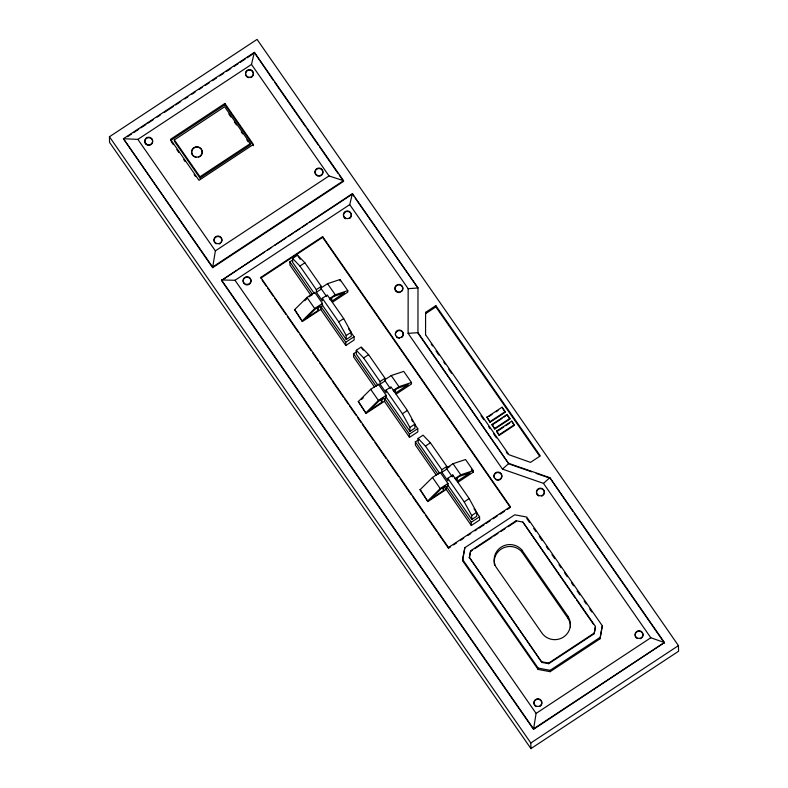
<?xml version="1.0" encoding="UTF-8"?>
<svg xmlns="http://www.w3.org/2000/svg" width="788" height="788" viewBox="0 0 788 788"><rect width="100%" height="100%" fill="white"/><g stroke="black" fill="none" stroke-linecap="round" stroke-linejoin="round"><path stroke-width="1.18" d="M353.802 196.113L352.403 193.631L221.497 280.439L533.525 729.333L664.432 642.525L650.799 637.758L543.484 483.379L502.468 469.116L408.105 333.363L408.154 288.684L349.734 204.634L352.403 193.631L417.985 287.984L355.201 198.113M408.105 333.363L417.945 332.664L508.841 463.886L417.955 333.137L417.985 287.984L408.154 288.684M425.559 334.733L425.599 312.373L435.833 305.626L540.292 455.917L530.501 462.379L509.018 454.755L425.53 334.644M502.468 469.116L508.831 463.423L549.847 477.686L664.432 642.525L533.515 728.87L221.487 279.976L235.021 280.282L536.096 713.406L533.525 729.333M273.318 80.317L254.347 52.382L251.5 64.439L329.01 175.941L343.529 180.688L212.612 267.024L123.43 138.718L137.861 139.387L215.37 250.879L212.632 267.684L343.548 181.348L343.529 180.688L254.347 52.382L123.43 138.718L212.632 267.684M462.546 559.362L464.861 547.68L514.722 514.8L526.719 517.036L602.298 625.77L600.013 638.802L550.142 671.681L538.145 669.445L462.576 560.721L462.546 559.362L538.115 668.086L538.145 669.445M462.576 560.721L464.861 547.68M469.343 557.372L470.653 550.773L516.11 520.799L522.877 522.06L595.472 626.499L594.182 633.729L548.724 663.703L541.947 662.442L469.343 557.372L541.947 662.442M469.353 558.002L470.653 550.773M594.182 633.729L595.472 626.499M600.013 638.802L602.298 625.77M294.633 309.654L306.985 297.431L314.727 292.328L322.459 303.449L322.509 305.695L320.824 306.808L320.883 309.329L302.385 321.524L294.633 309.654L302.385 321.524M304.739 300.76L307.32 298.209M302.365 320.775L314.717 308.551L322.459 303.449M358.333 401.535L370.685 389.311L378.427 384.209L386.159 395.33L386.199 397.576L384.524 398.689L384.574 401.2L366.085 413.404L358.333 401.535L366.085 413.404M361.554 399.457L363.278 397.753M366.065 412.656L378.417 400.432L386.159 395.33M420.132 489.673L432.484 477.449L440.226 472.347L447.958 483.468L448.008 485.713L446.323 486.826L446.382 489.348L427.884 501.542L420.132 489.673L427.884 501.542M427.864 500.794L440.216 488.57L447.958 483.468M543.484 483.379L549.847 477.686L572.915 511.323M109.433 136.757L257.065 39.4L678.448 645.618L678.567 651.243L530.935 748.6L109.552 142.382L109.433 136.757L530.817 742.976L530.935 748.6M127.538 136.679L131.626 133.98M133.674 132.63L138.786 129.262M140.825 127.912L145.947 124.543M147.986 123.194L153.099 119.815M157.196 117.117L160.259 115.097M164.357 112.398L173.557 106.331M175.606 104.981L180.718 101.603M184.806 98.904L187.879 96.885M191.967 94.186L195.04 92.166M199.128 89.468L202.201 87.438M205.264 85.419L209.352 82.72M212.425 80.691L216.513 78.002M219.586 75.973L223.674 73.274M226.747 71.255L230.835 68.556M233.898 66.527L237.996 63.828M240.035 62.488L245.157 59.11M247.196 57.76L252.308 54.392M137.861 139.387L251.5 64.439M224.895 103.464L170.513 139.328L199.009 180.314L253.391 144.45L224.895 103.464L224.925 104.725L253.411 145.711M170.543 140.589L224.925 104.725M174.345 139.919L224.649 106.744L250.269 143.603L250.298 144.864L199.994 178.039L174.375 141.18L174.345 139.919L199.975 176.778L199.994 178.039M199.975 176.778L250.269 143.603M215.37 250.879L329.01 175.941M221.497 280.439L236.833 270.323M238.882 268.974L264.453 252.111M267.516 250.082L271.614 247.393M274.677 245.363L285.926 237.946M287.975 236.597L293.087 233.228M295.136 231.879L300.248 228.5M302.296 227.151L307.409 223.782M309.457 222.433L351.389 194.774M235.021 280.282L349.734 204.634M322.627 236.627L322.637 237.346L260.749 278.164L260.729 277.445L322.627 236.627L510.358 506.714L448.471 547.532L448.48 548.251L450.509 546.911M314.245 293.431L292.663 262.374L292.584 258.425L297.559 255.145L304.907 262.788L321.307 286.389L321.366 288.999L326.675 296.643M310.876 295.244L289.925 265.093L289.856 261.852L292.634 260.02M292.584 258.425L299.933 266.068L304.907 262.788M321.908 304.444L346.277 339.5L351.251 336.22L351.162 332.27L343.686 318.588L327.286 294.988L322.312 298.268L322.371 300.878L316.392 292.279L316.343 289.669L321.307 286.389M320.755 288.142L327.532 283.68L340.052 279.504L347.784 290.624L347.813 292.092L332.398 302.257M309.182 296.692L312.186 294.712M316.392 292.279L321.366 288.999M329.453 298.632L335.255 294.801L347.784 290.624M318.313 310.305L305.586 318.697L315.909 308.482L319.918 305.833L319.938 306.68L318.263 307.783L318.313 310.305L316.382 307.527M346.277 339.5L346.198 335.55L338.722 321.859L343.686 318.588M346.198 335.55L351.162 332.27M354.058 336.752L354.127 339.992L345.804 345.479L345.735 342.238L354.058 336.752L348.542 328.813M377.945 385.302L356.363 354.255L356.284 350.296L361.249 347.025L368.597 354.659L385.007 378.27L385.066 380.88L390.375 388.523M374.576 387.115L353.615 356.974L353.546 353.733L356.324 351.901M435.833 305.626L435.863 306.887L425.628 313.634L425.599 312.373M356.284 350.296L363.632 357.939L368.597 354.659M385.608 396.325L409.977 431.381L414.941 428.101L414.862 424.151L407.386 410.459L390.986 386.869L386.012 390.149L386.071 392.759L380.092 384.16L380.033 381.55L385.007 378.27M385.421 379.383L391.222 375.561L403.742 371.384L411.474 382.505L411.503 383.973L396.098 394.138M380.092 384.16L385.066 380.88M393.153 390.503L398.955 386.681L411.474 382.505M382.013 402.185L369.286 410.578L379.609 400.353L383.618 397.713L383.638 398.561L381.953 399.664L382.013 402.185L380.082 399.408M409.977 431.381L409.888 427.421L402.412 413.739L407.386 410.459M409.888 427.421L414.862 424.151M417.758 428.633L417.827 431.863L409.494 437.36L409.425 434.119L417.758 428.633L414.311 423.668M439.743 473.44L418.162 442.393L418.083 438.443L423.058 435.163L430.406 442.807L446.806 466.407L446.865 469.018L452.174 476.661M436.375 475.253L415.424 445.112L415.355 441.871L419.049 439.428M418.083 438.443L425.431 446.077L430.406 442.807M486.974 417.177L502.054 407.229L505.147 411.671L505.167 412.301L490.077 422.25L486.974 417.177L490.077 422.25M488.993 416.478L492.017 414.488M496.036 411.838L498.046 410.509M490.067 421.619L505.147 411.671M492.017 424.427L507.098 414.478L509.856 418.448L509.875 419.078L494.785 429.027L492.017 424.427L494.785 429.027M492.027 425.057L502.084 418.428M504.093 417.098L507.098 414.478M494.775 428.396L509.856 418.448M496.647 431.085L511.727 421.137L514.269 424.791L514.278 425.421L499.198 435.37L496.647 431.085L499.198 435.37M496.657 431.716L503.699 427.076M505.709 425.747L509.728 423.097M447.407 484.462L471.776 519.519L476.75 516.239L476.661 512.289L469.185 498.597L452.785 475.006L447.811 478.286L447.87 480.897L441.891 472.298L441.841 469.687L446.806 466.407M446.254 468.161L453.031 463.699L465.55 459.522L473.283 470.643L473.312 472.111L457.897 482.276M447.86 467.826L449.859 466.496M441.891 472.298L446.865 469.018M499.188 434.74L514.269 424.791M454.952 478.651L460.753 474.819L473.283 470.643M443.811 490.323L431.085 498.715L441.408 488.491L445.417 485.851L445.437 486.698L443.762 487.802L443.811 490.323L441.881 487.545M471.776 519.519L471.697 515.569L464.221 501.877L469.185 498.597M471.697 515.569L476.661 512.289M479.557 516.77L479.626 520.011L471.303 525.497L471.234 522.257L479.557 516.77L474.041 508.831M453.553 544.902L456.607 542.902M460.665 540.223L463.708 538.214M467.767 535.535L470.81 533.535M474.869 530.856L476.898 529.516M478.927 528.177L483.999 524.828M486.029 523.498L490.087 520.819M493.13 518.809L497.189 516.13M500.232 514.131L504.29 511.451M507.334 509.442L510.378 507.433L322.637 237.346M470.663 551.403L472.682 550.073M474.701 548.744L491.879 537.416M493.899 536.086L497.937 533.417M500.971 531.417L505.01 528.758M508.043 526.758L516.12 521.429L516.11 520.799M541.937 661.812L548.714 663.072L594.162 633.099M538.115 668.086L550.113 670.332L599.983 637.453M536.096 713.406L650.799 637.758M530.817 742.976L678.448 645.618M509.984 464.29L531.624 471.815M536.185 473.401L548.714 477.755M435.863 306.887L539.622 456.163M505.167 412.301L502.054 407.229M507.108 415.109L509.875 419.078M514.278 425.421L511.727 421.137M274.726 82.336L305.626 126.789M307.024 128.808L318.263 144.972M319.672 147.001L337.924 173.262M339.332 175.281L343.548 181.348M574.314 513.333L664.442 642.998M431.174 343.972L432.573 345.991M436.079 351.044L438.886 355.083M443.802 362.145L445.2 364.164M448.707 369.208L451.514 373.246M480.985 415.64L483.793 419.679M488.698 426.741L490.106 428.761M493.613 433.804L496.42 437.842M506.241 451.977L507.639 453.996M526.748 518.396L529.556 522.414M533.752 528.462L535.85 531.476M539.347 536.51L542.144 540.538M546.35 546.577L548.448 549.6M551.945 554.634L554.742 558.662M558.938 564.7L561.036 567.724M564.543 572.758L567.34 576.777M571.536 582.825L573.634 585.839M577.131 590.872L579.938 594.901M584.135 600.939L586.233 603.963M589.729 608.996L591.827 612.02M575.24 598.013L522.877 522.06M576.639 600.013L593.394 624.116M228.825 113.984L230.904 116.969M234.371 121.953L236.449 124.937M241.295 131.911L242.674 133.901M246.831 139.88L248.22 141.879M471.372 469.333L473.312 472.111M567.695 615.989A15.573 15.159 -1.2 0 1 563.519 637.049A15.573 15.159 -1.2 0 1 541.898 633.01L495.879 566.808A15.691 15.277 -1.2 0 1 521.686 549.797L567.695 615.989L567.734 617.93A15.573 15.159 -1.2 0 1 570.384 627.327M521.686 549.797L521.725 551.728L567.734 617.93M453.031 463.699L460.753 474.819M327.532 283.68L335.255 294.801M391.222 375.561L398.955 386.681M298.179 256.356L300.238 259.321M361.879 348.237L363.248 350.207M411.553 419.699L412.932 421.688M425.431 446.077L441.841 469.687M447.811 478.286L464.221 501.877M299.933 266.068L316.343 289.669M322.312 298.268L338.722 321.859M363.632 357.939L380.033 381.55M386.012 390.149L402.412 413.739M415.355 441.871L438.098 474.583M446.51 486.698L471.234 522.257M289.856 261.852L312.6 294.574M321.011 306.68L345.735 342.238M353.546 353.733L376.29 386.445M384.711 398.561L409.425 434.119M445.456 488.324L471.303 525.497M320.657 309.31L345.804 345.479M384.347 401.181L409.494 437.36M432.484 477.449L440.216 488.57M306.985 297.431L314.717 308.551M370.685 389.311L378.417 400.432M171.232 141.584L173.321 144.588M176.798 149.582L178.876 152.586M183.742 159.58L185.131 161.579M194.163 174.581L195.562 176.581M260.729 277.445L448.471 547.532M262.148 280.183L266.354 286.231M267.753 288.241L273.357 296.308M274.756 298.317L285.965 314.442M287.364 316.461L298.573 332.585M299.972 334.604L311.181 350.729M312.58 352.738L318.185 360.805M319.593 362.815L330.793 378.939M332.201 380.959L343.41 397.083M344.809 399.102L348.306 404.136M349.714 406.155L356.018 415.227M357.417 417.236L360.924 422.279M362.322 424.299L373.532 440.423M374.93 442.432L386.14 458.557M387.538 460.576L398.748 476.701M400.146 478.71L411.356 494.844M412.754 496.854L423.964 512.978M425.372 514.997L436.572 531.122M437.98 533.131L448.48 548.251M550.113 670.332L550.142 671.681M548.714 663.072L548.724 663.703M452.785 475.006L452.824 476.75M340.052 279.504L340.081 280.971M248.722 77.697A3.94 3.841 -1.2 0 1 246.083 71.964A3.94 3.841 -1.2 0 1 252.524 71.511A3.94 3.841 -1.2 0 1 250.751 77.559M316.382 175.261A3.94 3.841 -1.2 0 1 316.756 169.184A3.94 3.841 -1.2 0 1 322.696 171.094A3.94 3.841 -1.2 0 1 319.248 176.187M318.224 176.128A3.94 3.841 -1.2 0 1 317.249 175.813M494.618 565.291A15.691 15.277 -1.2 0 1 521.725 551.728M146.135 144.431A3.94 3.841 -1.2 0 1 147.11 138.018A3.94 3.841 -1.2 0 1 152.665 141.584A3.94 3.841 -1.2 0 1 146.992 144.982M216.247 243.797A3.94 3.841 -1.2 0 1 214.425 238.675A3.94 3.841 -1.2 0 1 219.694 236.892A3.94 3.841 -1.2 0 1 221.517 242.024M220.187 243.522A3.94 3.841 -1.2 0 1 219.261 243.975M195.907 157.285A5.319 5.181 -1.2 0 1 192.351 149.543A5.319 5.181 -1.2 0 1 201.048 148.932A5.319 5.181 -1.2 0 1 198.655 157.098M637.325 638.526A3.94 3.841 -1.2 0 1 635.67 633.099A3.94 3.841 -1.2 0 1 641.363 631.956A3.94 3.841 -1.2 0 1 642.033 637.581M641.255 638.25A3.94 3.841 -1.2 0 1 640.339 638.694M244.477 283.966A3.94 3.841 -1.2 0 1 244.31 278.302A3.94 3.841 -1.2 0 1 250.121 278.637A3.94 3.841 -1.2 0 1 249.264 284.241M248.348 284.685A3.94 3.841 -1.2 0 1 245.334 284.517M536.175 706.56A3.94 3.841 -1.2 0 1 534.707 700.857A3.94 3.841 -1.2 0 1 540.735 700.433A3.94 3.841 -1.2 0 1 540.105 706.284M543.966 494.165A3.94 3.841 -1.2 0 1 543.395 495.002M542.627 495.662A3.94 3.841 -1.2 0 1 541.711 496.115M538.697 495.938A3.94 3.841 -1.2 0 1 536.736 491.121A3.94 3.841 -1.2 0 1 541.504 488.796A3.94 3.841 -1.2 0 1 544.291 493.209M494.194 477.636A3.94 3.841 -1.2 0 1 497.642 472.544A3.94 3.841 -1.2 0 1 501.798 477.104A3.94 3.841 -1.2 0 1 496.194 479.833M395.586 335.639A3.94 3.841 -1.2 0 1 397.704 330.881A3.94 3.841 -1.2 0 1 402.757 332.516A3.94 3.841 -1.2 0 1 401.525 337.559M399.595 338.21A3.94 3.841 -1.2 0 1 398.57 338.151M397.595 337.835A3.94 3.841 -1.2 0 1 396.728 337.284M400.196 292.348A3.94 3.841 -1.2 0 1 394.965 288.664A3.94 3.841 -1.2 0 1 400.314 285.128A3.94 3.841 -1.2 0 1 401.89 291.225M350.926 216.956A3.94 3.841 -1.2 0 1 349.586 218.463M345.656 218.739A3.94 3.841 -1.2 0 1 343.696 213.912A3.94 3.841 -1.2 0 1 348.463 211.588A3.94 3.841 -1.2 0 1 351.251 216.001M334.092 296.288L330.083 298.928L330.103 299.765L331.787 298.662L331.837 301.183L344.563 292.791L334.092 296.288M397.792 388.159L393.783 390.799L393.803 391.646L395.478 390.543L395.537 393.064L408.253 384.672L397.792 388.159M459.591 476.297L455.582 478.946L455.602 479.784L457.286 478.68L457.336 481.202L470.062 472.81L459.591 476.297M495.327 478.789A3.94 3.841 -1.2 0 0 501.779 476.602A3.94 3.841 -1.2 0 0 496.627 472.258A3.94 3.841 -1.2 0 0 495.327 478.789M396.719 336.791A3.94 3.841 -1.2 0 0 403.18 334.614A3.94 3.841 -1.2 0 0 398.019 330.261A3.94 3.841 -1.2 0 0 396.719 336.791M537.83 494.894A3.94 3.841 -1.2 0 0 544.281 492.717A3.94 3.841 -1.2 0 0 539.12 488.363A3.94 3.841 -1.2 0 0 537.83 494.894M246.871 76.338A3.94 3.841 -1.2 0 0 253.322 74.161A3.94 3.841 -1.2 0 0 248.171 69.807A3.94 3.841 -1.2 0 0 246.871 76.338M316.372 174.769A3.94 3.841 -1.2 0 0 322.834 172.582A3.94 3.841 -1.2 0 0 317.672 168.238A3.94 3.841 -1.2 0 0 316.372 174.769M146.125 143.928A3.94 3.841 -1.2 0 0 152.577 141.751A3.94 3.841 -1.2 0 0 147.425 137.398A3.94 3.841 -1.2 0 0 146.125 143.928M215.38 242.753A3.94 3.841 -1.2 0 0 221.832 240.576A3.94 3.841 -1.2 0 0 216.68 236.223A3.94 3.841 -1.2 0 0 215.38 242.753M636.458 637.482A3.94 3.841 -1.2 0 0 642.909 635.295A3.94 3.841 -1.2 0 0 637.748 630.952A3.94 3.841 -1.2 0 0 636.458 637.482M535.308 705.516A3.94 3.841 -1.2 0 0 541.76 703.329A3.94 3.841 -1.2 0 0 536.598 698.986A3.94 3.841 -1.2 0 0 535.308 705.516M396.315 291.127A3.94 3.841 -1.2 0 0 402.766 288.95A3.94 3.841 -1.2 0 0 397.605 284.596A3.94 3.841 -1.2 0 0 396.315 291.127M344.78 217.685A3.94 3.841 -1.2 0 0 351.241 215.508A3.94 3.841 -1.2 0 0 346.08 211.164A3.94 3.841 -1.2 0 0 344.78 217.685M244.457 283.463A3.94 3.841 -1.2 0 0 250.919 281.286A3.94 3.841 -1.2 0 0 245.757 276.933A3.94 3.841 -1.2 0 0 244.457 283.463M193.424 155.896A5.319 5.181 -1.2 0 0 202.142 152.951A5.319 5.181 -1.2 0 0 195.178 147.08A5.319 5.181 -1.2 0 0 193.424 155.896"/></g></svg>
